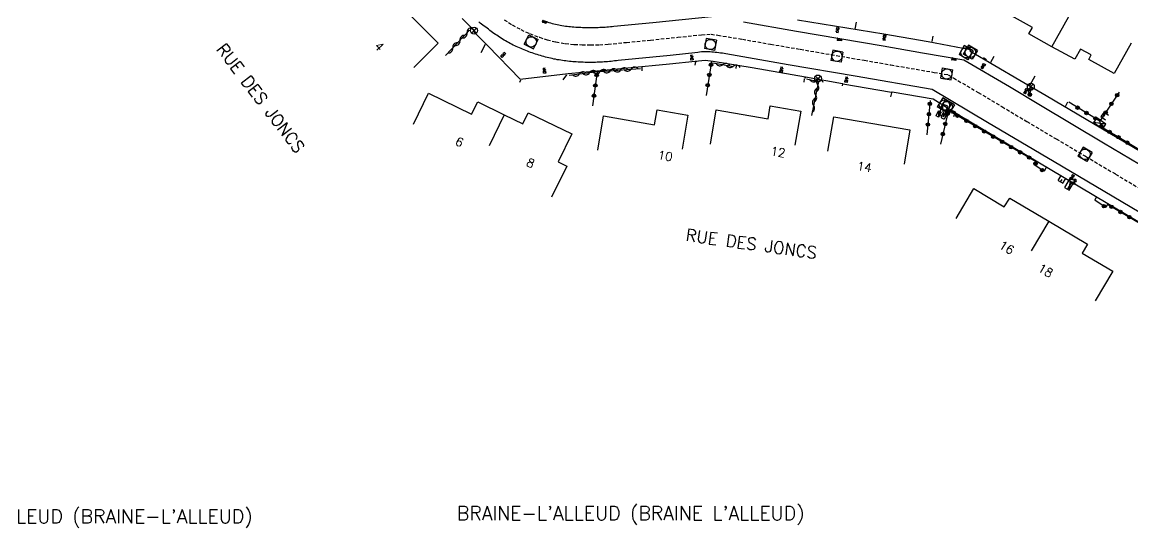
# Model space of a CAD drawing. Header units: millimetres. Extents: x 150015 to 151000, y 151000 to 152000.
# Drawn here: x 150452 to 150612.5, y 151261.3 to 151334.4 of the extents above; entities that cross this region are included whole.
import ezdxf
from ezdxf.enums import TextEntityAlignment as Align

# ---------------------------------------------------------------- set-up
doc = ezdxf.new("R2010")
doc.units = ezdxf.units.MM
doc.linetypes.add('DASHED', pattern=[0.75, 0.5, -0.25])
doc.layers.get('0').update_dxf_attribs({"linetype": 'CONTINUOUS'})
for name, color, linetype in [('W0001', 6, 'DASHED'), ('W0008', 7, 'CONTINUOUS'), ('W0014', 7, 'CONTINUOUS'), ('W0017', 7, 'CONTINUOUS'), ('W0100', 7, 'CONTINUOUS'), ('W0101', 7, 'CONTINUOUS'), ('W0112', 1, 'DASHED'), ('W0310', 3, 'CONTINUOUS'), ('W0322', 7, 'CONTINUOUS'), ('W0400', 7, 'CONTINUOUS'), ('W0420', 7, 'CONTINUOUS'), ('W0425', 7, 'CONTINUOUS'), ('W0430', 7, 'CONTINUOUS'), ('W0438', 7, 'CONTINUOUS'), ('W0469', 7, 'CONTINUOUS'), ('W0856', 7, 'CONTINUOUS'), ('W0980', 7, 'CONTINUOUS'), ('W0989', 7, 'CONTINUOUS'), ('W0991', 7, 'CONTINUOUS'), ('W1102', 7, 'CONTINUOUS'), ('W1336', 3, 'CONTINUOUS'), ('W1338', 7, 'CONTINUOUS')]:
    doc.layers.add(name, color=color, linetype=linetype)
doc.styles.get("Standard").update_dxf_attribs({"font": 'romans.shx', "width": 0.85})

# ---------------------------------------------------------------- blocks, each defined once
blk = doc.blocks.new('T856')
for p, q in [((-0.125, 0), (0.125, 0)), ((0, 0.125), (0, -0.125))]:
    blk.add_line(p, q)
blk.add_ellipse((0, 0), major_axis=(-0.177, 0.177), ratio=1, start_param=3.9269908, end_param=10.2101761)
blk = doc.blocks.new('T425')
for p, q in [((-0.15, 0.6), (0.15, 0.6)), ((-0.15, 0.6), (-0.15, 0.3)), ((-0.15, 0.3), (0.15, 0.3)), ((-0.15, 0.15), (0.15, 0.15)), ((-0.15, -0.15), (-0.15, 0.15)), ((0, 0.45), (0.15, 0.45)), ((0.15, 0.45), (0.15, 0.3)), ((0.15, 0.15), (0.15, -0.15)), ((0.15, -0.15), (-0.15, -0.15))]:
    blk.add_line(p, q)
blk.add_ellipse((0, 0), major_axis=(-0.106, 0.106), ratio=1, start_param=3.926991, end_param=10.210176)
blk = doc.blocks.new('T469')
at = {"color": 0, "linetype": 'Continuous', "flags": 128}
for points in [[(-0.35, 0.35), (0.35, -0.35)], [(-0.35, -0.35), (0.35, 0.35)]]:
    blk.add_lwpolyline(points, dxfattribs=at)
at = {"color": 0, "linetype": 'Continuous'}
blk.add_circle((0, 0), 0.5, dxfattribs=at)
blk = doc.blocks.new('T400')
for p, q in [((-0.15, 0.3), (0.15, 0.3)), ((-0.15, -0.25), (-0.15, 0.3)), ((-0.15, 0.15), (0.15, 0.15)), ((-0.15, 0), (0.15, 0)), ((0.15, 0.3), (0.15, -0.25)), ((-0.15, -0.15), (0.15, -0.15)), ((-0.15, -0.25), (-0.15, -0.3)), ((-0.15, -0.3), (0.15, -0.3)), ((0.15, -0.3), (0.15, -0.25))]:
    blk.add_line(p, q)
blk = doc.blocks.new('T420')
for p, q in [((0.75, 0.75), (-0.75, 0.75)), ((-0.75, 0.75), (-0.75, -0.75)), ((0.75, 0.75), (0.75, -0.75)), ((0.75, -0.75), (-0.75, -0.75))]:
    blk.add_line(p, q)
blk.add_ellipse((0, 0), major_axis=(-0.53, 0.53), ratio=1, start_param=3.926991, end_param=10.210176)
blk = doc.blocks.new('T430')
at = {"flags": 128}
for points in [[(-0.4, 2.1), (0.4, 2.1)], [(-0.4, 2.1), (-0.4, 1.3)], [(-0.4, 1.7), (0, 1.7)], [(0.8, 0.8), (-0.8, 0.8)], [(-0.8, 0.8), (-0.8, 0)], [(0.8, 0.8), (-0.8, 0)], [(-0.8, 0), (0.8, 0)], [(-0.4, 1.3), (0.4, 1.3)], [(0.8, 0), (0.8, 0.8)]]:
    blk.add_lwpolyline(points, dxfattribs=at)
blk = doc.blocks.new('T438')
for p, q in [((-0.4, 0.2), (0.4, 0.2)), ((-0.4, -0.2), (-0.4, 0.2)), ((0.15, 1.1), (-0.3, 1.1)), ((-0.3, 1.1), (-0.3, 0.5)), ((-0.3, 0.5), (0.15, 0.5)), ((0.3, 0.65), (0.3, 0.95)), ((0.4, 0.2), (0.4, -0.2))]:
    blk.add_line(p, q)
at = {"flags": 128}
for points in [[(-0.4, -0.2), (0.4, 0.2)], [(0.4, -0.2), (-0.4, -0.2)]]:
    blk.add_lwpolyline(points, dxfattribs=at)
for centre, major_axis, start_param, end_param in [((0.15, 0.95), (0.106, -0.106), 0.785398, 2.356194), ((0.15, 0.65), (0.106, 0.106), 3.926991, 5.497787)]:
    blk.add_ellipse(centre, major_axis=major_axis, ratio=1, start_param=start_param, end_param=end_param)
blk = doc.blocks.new('t310o')
at = {"color": 0, "linetype": 'Continuous'}
for centre, start, end in [((-0.5, 0.38), 216.8699, 323.1304), ((0.5, -0.37), 36.8699, 143.1303)]:
    blk.add_arc(centre, 0.625, start, end, dxfattribs=at)
blk = doc.blocks.new('t322o')
at = {"color": 0, "linetype": 'Continuous'}
for radius in [0.25, 0.15]:
    blk.add_circle((0, 0), radius, dxfattribs=at)

msp = doc.modelspace()

# ---------------------------------------------------------------- linework, layer by layer
at = {"layer": 'W0001'}
msp.add_lwpolyline([(150521.68, 151334.75), (150522.82, 151334), (150524.08, 151333.32), (150525.35, 151332.74), (150526.76, 151332.2), (150527.9, 151331.85), (150529.15, 151331.54), (150530.51, 151331.31), (150531.81, 151331.18), (150532.93, 151331.12), (150534.12, 151331.1), (150535.45, 151331.13), (150536.7, 151331.21), (150539.36, 151331.47), (150542.83, 151331.81), (150546.77, 151332.21), (150550.21, 151332.57), (150551.59, 151332.65), (150552.56, 151332.51), (150556.1, 151331.92), (150560.18, 151331.21), (150564.47, 151330.47), (150568.94, 151329.7), (150573.72, 151328.88), (150577.54, 151328.22), (150580.49, 151327.71), (150583.81, 151327.14), (150585.83, 151326.8), (150586.61, 151326.33), (150590.19, 151324.22), (150593.62, 151322.19), (150597.21, 151320.04), (150601.45, 151317.52), (150605.71, 151315), (150610.02, 151312.44), (150614.01, 151310.07)], dxfattribs=at)
at = {"layer": 'W0008'}
for points in [[(150527.9, 151334.43), (150528.13, 151334.35), (150528.37, 151334.28), (150528.6, 151334.22), (150528.84, 151334.16), (150529.08, 151334.1), (150529.31, 151334.04), (150529.55, 151333.99), (150529.79, 151333.95), (150530.03, 151333.9), (150530.28, 151333.87), (150530.52, 151333.83), (150530.76, 151333.8), (150531, 151333.77), (150531.26, 151333.75), (150531.51, 151333.73), (150531.76, 151333.71), (150532.01, 151333.69), (150532.26, 151333.67), (150532.51, 151333.66), (150532.76, 151333.65), (150533.01, 151333.64), (150533.26, 151333.63), (150533.51, 151333.62), (150533.76, 151333.62), (150534.01, 151333.62), (150534.26, 151333.62), (150534.51, 151333.62), (150534.76, 151333.62), (150535.01, 151333.63), (150535.27, 151333.64), (150535.52, 151333.65), (150535.77, 151333.66), (150536.02, 151333.68), (150536.27, 151333.69), (150536.52, 151333.71), (150536.77, 151333.73), (150537.02, 151333.75), (150537.27, 151333.78), (150537.52, 151333.81), (150543.14, 151334.36), (150551.63, 151335.22)], [(150617.83, 151304.31), (150609.56, 151309.23), (150601.15, 151314.19), (150591.53, 151319.89), (150583.54, 151324.64), (150572.4, 151326.57), (150562.7, 151328.24), (150553.72, 151329.8), (150553.46, 151329.85), (150553.21, 151329.89), (150552.95, 151329.93), (150552.69, 151329.97), (150552.43, 151330), (150552.17, 151330.03), (150551.93, 151330.05), (150551.68, 151330.07), (150551.43, 151330.09), (150551.19, 151330.1), (150550.94, 151330.11), (150550.69, 151330.11), (150550.43, 151330.1), (150550.18, 151330.08), (150549.92, 151330.05), (150549.67, 151330), (150545.65, 151329.57), (150538.14, 151328.84), (150537.89, 151328.81), (150537.64, 151328.78), (150537.38, 151328.75), (150537.13, 151328.73), (150536.88, 151328.7), (150536.63, 151328.68), (150536.38, 151328.66), (150536.13, 151328.64), (150535.88, 151328.63), (150535.63, 151328.61), (150535.38, 151328.6), (150535.13, 151328.59), (150534.87, 151328.58), (150534.62, 151328.58), (150534.37, 151328.58), (150534.12, 151328.57), (150533.87, 151328.58), (150533.61, 151328.58), (150533.36, 151328.58), (150533.11, 151328.59), (150532.86, 151328.6), (150532.61, 151328.61), (150532.35, 151328.63), (150532.1, 151328.64), (150531.85, 151328.66), (150531.6, 151328.68), (150531.35, 151328.7), (150531.1, 151328.73), (150530.85, 151328.75), (150530.6, 151328.78), (150530.35, 151328.81), (150530.1, 151328.85), (150529.85, 151328.89), (150529.6, 151328.93), (150529.35, 151328.97), (150529.1, 151329.02), (150528.86, 151329.06), (150528.61, 151329.12), (150528.36, 151329.17), (150528.12, 151329.23), (150527.87, 151329.29), (150527.63, 151329.35), (150527.39, 151329.42), (150527.15, 151329.49), (150526.91, 151329.56), (150526.67, 151329.63), (150526.44, 151329.7), (150526.2, 151329.78), (150525.96, 151329.86), (150525.73, 151329.94), (150525.49, 151330.02), (150525.26, 151330.11), (150525.03, 151330.2), (150524.8, 151330.29), (150524.56, 151330.38), (150524.33, 151330.47), (150524.11, 151330.57), (150523.88, 151330.67), (150523.65, 151330.77), (150523.42, 151330.88), (150523.2, 151330.98), (150522.97, 151331.09), (150522.75, 151331.2), (150522.53, 151331.32), (150522.31, 151331.44), (150522.09, 151331.56), (150521.87, 151331.68), (150521.66, 151331.81), (150521.44, 151331.94), (150521.23, 151332.07), (150521.02, 151332.21), (150520.82, 151332.35), (150520.61, 151332.49), (150520.4, 151332.63), (150520.2, 151332.77), (150520, 151332.92), (150519.8, 151333.06), (150519.6, 151333.21), (150519.4, 151333.36), (150519.2, 151333.51), (150519, 151333.66), (150518.8, 151333.81), (150518.6, 151333.96), (150518.4, 151334.11), (150518.2, 151334.27), (150518, 151334.42)], [(150556.25, 151334.42), (150563.9, 151333.1), (150576.45, 151330.95), (150582.13, 151329.98), (150588.12, 151328.95), (150594.7, 151325.09), (150599.2, 151322.38), (150608.28, 151316.97), (150617.41, 151311.55)]]:
    msp.add_lwpolyline(points, dxfattribs=at)
at = {"layer": 'W0014'}
for points in [[(150515.6, 151334.91), (150516.81, 151333.74), (150517.42, 151333.2), (150517.24, 151333.02), (150519.3, 151330.96), (150523.98, 151326.17), (150530.9, 151326.95), (150535.07, 151327.34), (150539.57, 151327.79), (150545.58, 151328.36), (150549.27, 151328.76), (150550.72, 151328.91), (150551.87, 151328.74), (150557.54, 151327.84), (150565.24, 151326.5), (150570.56, 151325.55), (150570.63, 151325.48), (150577.64, 151324.27), (150577.76, 151324.33), (150583.68, 151323.29), (150587.52, 151320.88), (150600.57, 151313.15), (150608.92, 151308.2), (150617.3, 151303.23)], [(150564.07, 151334.71), (150576.56, 151332.71), (150582.94, 151331.61), (150589.03, 151330.44), (150589, 151330.26), (150596.21, 151325.99), (150600.02, 151323.77), (150609.19, 151318.34), (150618.18, 151313.03)]]:
    msp.add_lwpolyline(points, dxfattribs=at)
at = {"layer": 'W0017'}
for points in [[(150572.4, 151333.39), (150572.58, 151334.38)], [(150583.55, 151331.59), (150583.68, 151332.36)], [(150518.36, 151330), (150518.99, 151331.22)], [(150592.03, 151328.62), (150592.49, 151329.46)], [(150530.21, 151326.05), (150530.74, 151326.8)], [(150541.57, 151327.9), (150541.59, 151327.35)], [(150555.2, 151328.14), (150555.16, 151327.71)], [(150524.02, 151326.03), (150523.88, 151325.68)], [(150570.58, 151325.2), (150570.62, 151325.46)], [(150598.39, 151326.59), (150597.64, 151325.28)], [(150577.65, 151324.19), (150577.51, 151323.61)], [(150602.78, 151322.21), (150603.16, 151322.86)], [(150599.76, 151312.84), (150600.01, 151313.38)], [(150603.65, 151311.21), (150603.1, 151310.29)], [(150607.03, 151308.68), (150607.27, 151309.11)]]:
    msp.add_lwpolyline(points, dxfattribs=at)
at = {"layer": 'W0100'}
msp.add_lwpolyline([(150612.28, 151331.34), (150609.85, 151326.97), (150606.17, 151329.01), (150606.53, 151329.65), (150604.99, 151330.5), (150604.17, 151329.02), (150600.85, 151330.85), (150597.52, 151332.72), (150598.02, 151333.6), (150592.81, 151336.53), (150595.26, 151340.88)], dxfattribs=at)
at = {"layer": 'W0101'}
for points in [[(150500.55, 151335.9), (150504.09, 151339.43), (150512.15, 151331.36), (150508.61, 151327.83)], [(150508.56, 151319.63), (150510.75, 151324.13), (150516.97, 151321.1), (150517.85, 151322.9), (150521.69, 151321.02), (150524.39, 151319.71), (150525.16, 151321.29), (150531.43, 151318.23), (150529.46, 151314.19), (150530.71, 151313.58), (150528.51, 151309.09)], [(150551.48, 151316.78), (150552.33, 151321.71), (150559.82, 151320.41), (150560.14, 151322.28), (150564.53, 151321.52), (150563.68, 151316.6)], [(150535.21, 151315.9), (150536.05, 151320.83), (150543.42, 151319.56), (150543.79, 151321.72), (150548.23, 151320.97), (150547.4, 151316.04)], [(150568.47, 151315.77), (150569.31, 151320.7), (150580.32, 151318.82), (150579.48, 151313.89)], [(150587, 151306.03), (150589.56, 151310.33), (150593.96, 151307.7), (150594.75, 151308.97), (150600.37, 151305.64), (150605.98, 151302.32), (150605.2, 151301.02), (150609.63, 151298.4), (150607.08, 151294.1)]]:
    msp.add_lwpolyline(points, dxfattribs=at)
at = {"layer": 'W0112'}
for points in [[(150549.5, 151328.64), (150549.32, 151328.69), (150549.2, 151328.05)], [(150590.95, 151329.27), (150591.39, 151328.97)], [(150565.04, 151325.72), (150565.1, 151326.38), (150565.26, 151326.34)]]:
    msp.add_lwpolyline(points, dxfattribs=at)
at = {"layer": 'W0310'}
for points in [[(150551.82, 151328.49), (150554.84, 151328)], [(150531.05, 151326.71), (150534.84, 151327.19), (150541.37, 151327.7)], [(150565.36, 151326.22), (150567.07, 151325.83)]]:
    msp.add_lwpolyline(points, dxfattribs=at)
at = {"layer": 'W0322'}
for points in [[(150635.76, 151307.67), (150635.32, 151307.22), (150635.65, 151306.87), (150632.67, 151303.72), (150631.61, 151304.78), (150631.35, 151304.43), (150629.08, 151306.36), (150627.45, 151307.53), (150622.69, 151310.52), (150614.92, 151315.06), (150608.02, 151319.22), (150607.78, 151320.09), (150603.27, 151322.81)], [(150599.59, 151312.9), (150598.37, 151313.74), (150598.58, 151314.21), (150593.46, 151317.19), (150585.89, 151321.64)], [(150622.9, 151296.39), (150615.95, 151301.02), (150615.59, 151304.11), (150608.88, 151308.05), (150608.65, 151307.61), (150607.1, 151308.61)]]:
    msp.add_lwpolyline(points, dxfattribs=at)
at = {"layer": 'W1102'}
for points in [[(150600.85, 151330.85), (150603.3, 151335.21)], [(150521.69, 151321.02), (150519.5, 151316.53)], [(150600.37, 151305.64), (150597.82, 151301.34)]]:
    msp.add_lwpolyline(points, dxfattribs=at)
at = {"layer": 'W1336'}
for points in [[(150516.67, 151333.22), (150513.21, 151329.58)], [(150567.08, 151325.83), (150566.07, 151320.92)]]:
    msp.add_lwpolyline(points, dxfattribs=at)
at = {"layer": 'W1338'}
for points in [[(150551.64, 151328.72), (150550.85, 151323.8)], [(150535.12, 151327.22), (150534.45, 151322.28)], [(150610.55, 151324.26), (150607.78, 151320.09)], [(150583.25, 151323.09), (150582.78, 151318.1)], [(150585.89, 151321.65), (150584.72, 151316.76)]]:
    msp.add_lwpolyline(points, dxfattribs=at)

# ---------------------------------------------------------------- block references
at = {"layer": 'W0310'}
for p, rotation in [((150553.3, 151328.25), 350.766898505393), ((150554.78, 151328.01), 350.766898505393), ((150532.54, 151326.9), 7.290937754416316), ((150534.03, 151327.09), 7.290937754416316), ((150535.52, 151327.24), 4.479364781337613), ((150537.02, 151327.36), 4.479364781337613), ((150538.51, 151327.48), 4.479364781337613), ((150540.01, 151327.6), 4.479364781337613), ((150566.82, 151325.89), 347.0470284028016)]:
    msp.add_blockref('t310o', p, dxfattribs=dict(at, rotation=rotation))
at = {"layer": 'W0322'}
for p, rotation in [((150604.56, 151322.03), 148.9363798454862), ((150587.18, 151320.88), 149.5838663144737), ((150588.48, 151320.12), 149.5838663144737), ((150605.84, 151321.26), 148.9363798454862), ((150607.13, 151320.48), 148.9363798454862), ((150589.77, 151319.36), 149.5838663144737), ((150591.06, 151318.6), 149.5838663144737), ((150607.97, 151319.38), 105.3359718101821), ((150609.16, 151318.53), 148.9438847935585), ((150592.36, 151317.84), 149.5838663144737), ((150593.65, 151317.09), 149.7639127893571), ((150610.45, 151317.76), 148.9438847935585), ((150611.73, 151316.98), 148.9438847935585), ((150594.95, 151316.33), 149.7639127893571), ((150596.24, 151315.58), 149.7639127893571), ((150597.54, 151314.82), 149.7639127893571), ((150598.46, 151313.94), 66.06621406419023), ((150599.42, 151313.01), 145.191090296993), ((150608.36, 151307.79), 147.2611524764359), ((150609.45, 151307.71), 149.6365173374311), ((150610.75, 151306.95), 149.6365173374311), ((150612.04, 151306.2), 149.6365173374311)]:
    msp.add_blockref('t322o', p, dxfattribs=dict(at, rotation=rotation))
at = {"layer": 'W0400'}
for p, rotation in [((150527.51, 151334.43), 250.7844480866871), ((150570.14, 151331.87), 260.8001094199753), ((150586.67, 151329.06), 259.9359744190203)]:
    msp.add_blockref('T400', p, dxfattribs=dict(at, rotation=rotation))
at = {"layer": 'W0420'}
for p, rotation in [((150525.58, 151331.54), 153.5533116051695), ((150551.48, 151331.17), 349.3989382960445), ((150569.77, 151329.46), 350.5368494696836), ((150588.44, 151329.98), 329.8091266041521), ((150589.05, 151330.05), 329.7743822437113), ((150585.64, 151326.91), 170.4707181914958), ((150585.3, 151322.41), 328.199593588485), ((150585.71, 151322.2), 327.9741711106453), ((150605.62, 151315.29), 329.1945789235496)]:
    msp.add_blockref('T420', p, dxfattribs=dict(at, rotation=rotation))
at = {"layer": 'W0425'}
for p, rotation in [((150569.89, 151333.46), 171.1241607097101), ((150576.66, 151332.37), 171.1799529332364), ((150521.38, 151329.5), 313.6512752262655), ((150548.81, 151329.06), 5.552470511304247), ((150591.01, 151328.23), 147.7609616517583), ((150527.51, 151327.16), 5.443659511177268), ((150561.71, 151327.31), 350.5821339648739), ((150571.1, 151325.86), 350.4644874040532), ((150597.19, 151324.61), 149.0489641912783), ((150597.83, 151324.74), 150.7614444496251), ((150603.65, 151311.8), 329.5277686032881), ((150603.97, 151311.13), 329.610188216993)]:
    msp.add_blockref('T425', p, dxfattribs=dict(at, rotation=rotation))
at = {"layer": 'W0430'}
for p, rotation in [((150584.76, 151321.8), 249.750397710681), ((150607.52, 151319.45), 325.492302996347), ((150603.75, 151310.77), 58.41476239947127)]:
    msp.add_blockref('T430', p, dxfattribs=dict(at, rotation=rotation))
at = {"layer": 'W0438', "rotation": 242.826685334439}
msp.add_blockref('T438', (150584.45, 151321.12), dxfattribs=at)
at = {"layer": 'W0469'}
for p in [(150517.32, 151333.17), (150567.02, 151326.25), (150597.79, 151325.06)]:
    msp.add_blockref('T469', p, dxfattribs=at)
at = {"layer": 'W0856'}
msp.add_blockref('T856', (150597.65, 151323.92), dxfattribs=at)
at = {"layer": 'W1336'}
for p, rotation in [((150516.31, 151332.84), 226.4982788758693), ((150514.24, 151330.67), 226.4982788758693), ((150515.28, 151331.76), 226.4982788758693), ((150566.98, 151325.33), 258.4062384234908), ((150566.68, 151323.86), 258.4062384234908), ((150566.38, 151322.39), 258.4062384234908)]:
    msp.add_blockref('t310o', p, dxfattribs=dict(at, rotation=rotation))
at = {"layer": 'W1338'}
for p, rotation in [((150551.57, 151328.24), 260.8876411588805), ((150535.05, 151326.74), 262.3181888289154), ((150551.33, 151326.76), 260.8876411588805), ((150534.85, 151325.25), 262.3181888289154), ((150551.09, 151325.28), 260.8876411588805), ((150534.65, 151323.76), 262.3181888289154), ((150610.27, 151323.84), 236.2861484819603), ((150583.2, 151322.58), 264.6287667853542), ((150609.44, 151322.59), 236.2861484819603), ((150583.06, 151321.09), 264.6287667853542), ((150585.77, 151321.14), 256.4919335162219), ((150608.61, 151321.34), 236.2861484819603), ((150582.92, 151319.59), 264.6287667853542), ((150585.42, 151319.68), 256.4919335162219), ((150585.07, 151318.22), 256.4919335162219)]:
    msp.add_blockref('t322o', p, dxfattribs=dict(at, rotation=rotation))

# ---------------------------------------------------------------- texts
at = {"layer": 'W0980'}
for s, p in [("BRAINE-L'ALLEUD (BRAINE-L'ALLEUD)", (150459.77, 151262.83)), ("BRAINE-L'ALLEUD (BRAINE L'ALLEUD)", (150539.95, 151263.27))]:
    msp.add_text(s, height=2, dxfattribs=at).set_placement(p, align=Align.MIDDLE)
at = {"layer": 'W0989'}
for rotation, p in [(307.4339, (150480.68, 151330.99)), (352.0385, (150547.93, 151303.68))]:
    msp.add_text('RUE DES JONCS', height=1.75, rotation=rotation, dxfattribs=at).set_placement(p, align=Align.MIDDLE_LEFT)
at = {"layer": 'W0991'}
for s, rotation, p in [('4', 314.9349, (150503.17, 151330.45)), ('6', 334.012, (150514.94, 151316.52)), ('10', 350.4486, (150544.85, 151314.44)), ('12', 350.2564, (150561.15, 151315)), ('8', 333.9772, (150525.22, 151313.47)), ('14', 350.3454, (150573.64, 151312.86)), ('16', 329.3246, (150593.99, 151301.28)), ('18', 329.396, (150599.61, 151297.96))]:
    msp.add_text(s, height=1.25, rotation=rotation, dxfattribs=at).set_placement(p, align=Align.CENTER)

doc.saveas('drawing.dxf')
